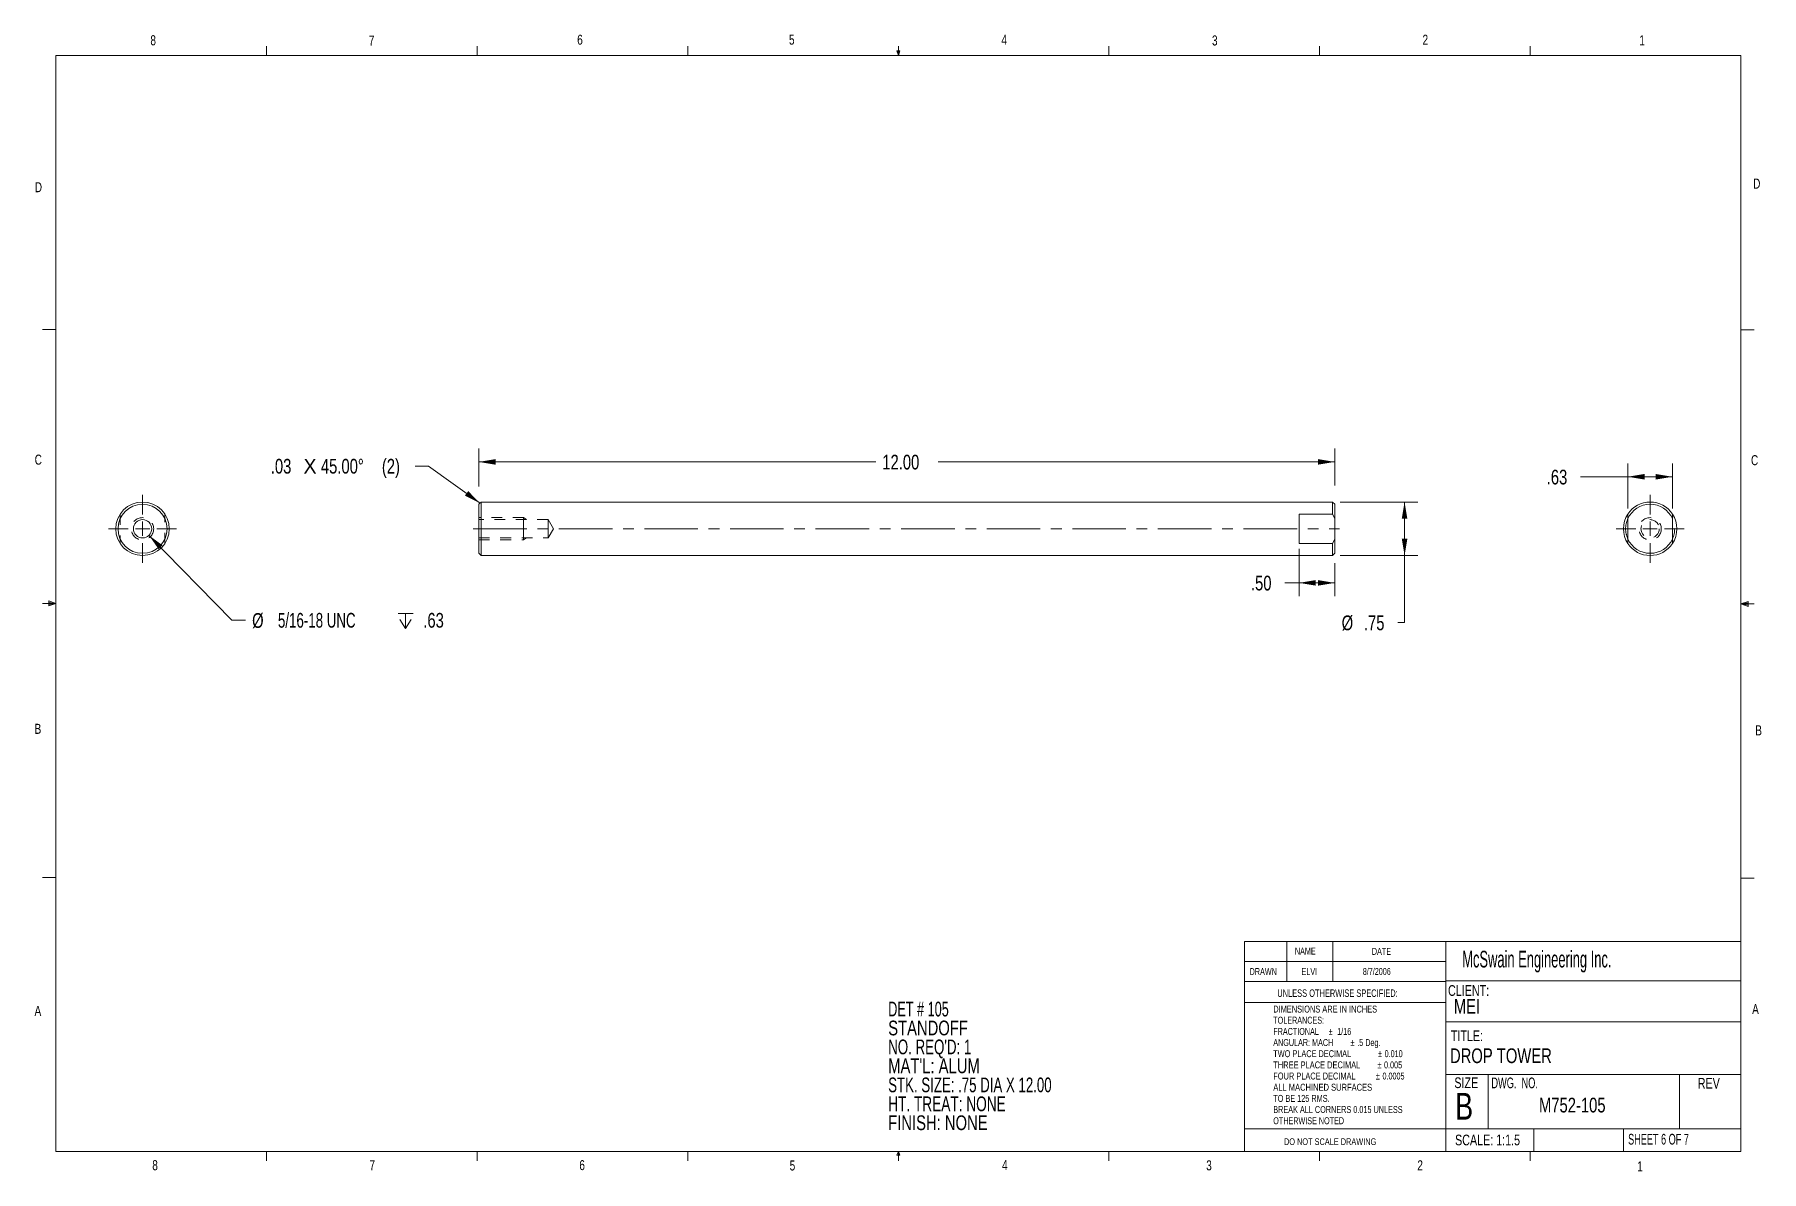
# Model space of a CAD drawing. Header units: inches. Extents: x 0.4 to 16.6, y 0.2 to 10.8.
import ezdxf

# ---------------------------------------------------------------- set-up
doc = ezdxf.new("R2010")
doc.units = ezdxf.units.IN
doc.header["$MEASUREMENT"] = 0
doc.linetypes.add('CENTERX2', pattern=[0.8, 0.5, -0.1, 0.1, -0.1])
doc.linetypes.add('HIDDEN', pattern=[0.075, 0.05, -0.025])
doc.layers.add('FORMAT', color=7, linetype='Continuous', lineweight=0)
doc.styles.add('SLDTEXTSTYLE0', font='TXT', dxfattribs={"width": 0.75})
doc.styles.add('SLDTEXTSTYLE1', font='TXT', dxfattribs={"width": 0.698864})
doc.styles.add('SLDTEXTSTYLE10', font='TXT', dxfattribs={"width": 0.6375})
doc.styles.add('SLDTEXTSTYLE11', font='TXT', dxfattribs={"width": 0.5775})
doc.styles.add('SLDTEXTSTYLE12', font='TXT', dxfattribs={"width": 0.6875})
doc.styles.add('SLDTEXTSTYLE13', font='TXT', dxfattribs={"width": 0.675})
doc.styles.add('SLDTEXTSTYLE14', font='TXT', dxfattribs={"width": 0.671875})
doc.styles.add('SLDTEXTSTYLE15', font='TXT', dxfattribs={"width": 0.692308})
doc.styles.add('SLDTEXTSTYLE16', font='TXT')
doc.styles.add('SLDTEXTSTYLE2', font='TXT', dxfattribs={"width": 0.631579})
doc.styles.add('SLDTEXTSTYLE3', font='TXT', dxfattribs={"width": 0.671053})
doc.styles.add('SLDTEXTSTYLE4', font='TXT', dxfattribs={"width": 0.666667})
doc.styles.add('SLDTEXTSTYLE5', font='TXT', dxfattribs={"width": 0.710526})
doc.styles.add('SLDTEXTSTYLE6', font='TXT', dxfattribs={"width": 0.65625})
doc.styles.add('SLDTEXTSTYLE7', font='TXT', dxfattribs={"width": 0.685345})
doc.styles.add('SLDTEXTSTYLE8', font='TXT', dxfattribs={"width": 0.642857})
doc.styles.add('SLDTEXTSTYLE9', font='TXT', dxfattribs={"width": 0.72})
doc.dimstyles.new('SLDDIMSTYLE0', dxfattribs={"dimtxt": 0.137795, "dimasz": 0.156, "dimexe": 0, "dimexo": 0.0625, "dimgap": 0.034449, "dimtad": 0, "dimtih": 1, "dimtoh": 1, "dimlfac": 1.5, "dimzin": 12, "dimdsep": 46, "dimtxsty": 'SLDTEXTSTYLE0', "dimsah": 1, "dimcen": 0.09, "dimadec": 0, "dimazin": 0, "dimtfac": 1, "dimtdec": 3, "dimtofl": 0, "dimtmove": 0, "dimatfit": 3, "dimfxl": 0, "dimtolj": 1, "dimtzin": 12, "dimarcsym": 0})
doc.dimstyles.new('SLDDIMSTYLE1', dxfattribs={"dimtxt": 0.137795, "dimasz": 0.156, "dimexe": 0, "dimexo": 0.0625, "dimgap": 0.034449, "dimtad": 0, "dimtih": 1, "dimtoh": 1, "dimlfac": 1.5, "dimzin": 4, "dimdsep": 46, "dimtxsty": 'SLDTEXTSTYLE0', "dimsah": 1, "dimcen": 0.09, "dimadec": 0, "dimazin": 0, "dimtfac": 1, "dimtdec": 3, "dimtofl": 0, "dimtmove": 0, "dimatfit": 3, "dimfxl": 0, "dimtolj": 1, "dimtzin": 12, "dimarcsym": 0})
doc.dimstyles.new('SLDDIMSTYLE2', dxfattribs={"dimtxt": 0.137795, "dimasz": 0.156, "dimexe": 0, "dimexo": 0.0625, "dimgap": 0.034449, "dimtad": 0, "dimtih": 1, "dimtoh": 1, "dimlfac": 1.5, "dimzin": 12, "dimdsep": 46, "dimtxsty": 'SLDTEXTSTYLE0', "dimsah": 1, "dimcen": 0.09, "dimadec": 0, "dimazin": 0, "dimtfac": 1, "dimtdec": 3, "dimtofl": 0, "dimtmove": 0, "dimatfit": 3, "dimfxl": 0, "dimtolj": 1, "dimtzin": 12, "dimarcsym": 0})
doc.dimstyles.new('SLDDIMSTYLE3', dxfattribs={"dimtxt": 0.137795, "dimasz": 0.156, "dimexe": 0, "dimexo": 0.0625, "dimgap": 0.034449, "dimtad": 0, "dimtih": 1, "dimtoh": 1, "dimlfac": 1.5, "dimzin": 12, "dimdsep": 46, "dimtxsty": 'SLDTEXTSTYLE0', "dimsah": 1, "dimcen": 0.09, "dimadec": 0, "dimazin": 0, "dimtfac": 1, "dimtdec": 3, "dimtofl": 0, "dimtmove": 0, "dimatfit": 3, "dimfxl": 0, "dimtolj": 1, "dimtzin": 12, "dimarcsym": 0})

# ---------------------------------------------------------------- blocks, each defined once
blk = doc.blocks.new('SW_NOTE_0')
at = {"color": 7, "linetype": 'Continuous', "lineweight": 0, "char_height": 0.065, "attachment_point": 1}
for s, insert, style in [('DIMENSIONS ARE IN INCHES', (0, 0.083), 'SLDTEXTSTYLE1'), ('TOLERANCES:', (0, -0.021), 'SLDTEXTSTYLE0'), ('FRACTIONAL', (0, -0.126), 'SLDTEXTSTYLE0'), ('%%p', (0.518, -0.126), 'SLDTEXTSTYLE0'), (' 1/16', (0.579, -0.126), 'SLDTEXTSTYLE0'), ('ANGULAR: MACH', (0, -0.23), 'SLDTEXTSTYLE0'), ('%%p', (0.723, -0.23), 'SLDTEXTSTYLE0'), ('.5 Deg.', (0.785, -0.23), 'SLDTEXTSTYLE0'), ('TWO PLACE DECIMAL    ', (0, -0.334), 'SLDTEXTSTYLE2'), ('THREE PLACE DECIMAL  ', (0, -0.439), 'SLDTEXTSTYLE3'), ('%%p', (0.974, -0.439), 'SLDTEXTSTYLE0'), ('%%p', (0.979, -0.334), 'SLDTEXTSTYLE0'), ('0.005', (1.036, -0.439), 'SLDTEXTSTYLE0'), ('0.010', (1.041, -0.334), 'SLDTEXTSTYLE0'), ('FOUR PLACE DECIMAL  ', (0, -0.543), 'SLDTEXTSTYLE4'), ('%%p', (0.959, -0.543), 'SLDTEXTSTYLE0'), ('0.0005', (1.021, -0.543), 'SLDTEXTSTYLE0'), ('ALL MACHINED SURFACES', (0, -0.648), 'SLDTEXTSTYLE5'), ('TO BE 125 RMS.', (0, -0.752), 'SLDTEXTSTYLE6'), ('OTHERWISE NOTED', (0, -0.961), 'SLDTEXTSTYLE0'), ('BREAK ALL CORNERS 0.015 UNLESS ', (0, -0.856), 'SLDTEXTSTYLE7')]:
    blk.add_mtext(s, dxfattribs=dict(at, insert=insert, style=style))
blk = doc.blocks.new('SW_NOTE_1')
at = {"color": 7, "linetype": 'Continuous', "lineweight": 0, "char_height": 0.1378, "attachment_point": 1}
for s, insert, style in [('DET # 105', (0, 0.176), 'SLDTEXTSTYLE8'), ('STANDOFF', (0, -0.001), 'SLDTEXTSTYLE0'), ("NO. REQ'D: 1", (0, -0.178), 'SLDTEXTSTYLE13'), ("MAT'L: ALUM", (0, -0.355), 'SLDTEXTSTYLE0'), ('STK. SIZE: .75 DIA X 12.00', (0, -0.533), 'SLDTEXTSTYLE14'), ('HT. TREAT: NONE', (0, -0.71), 'SLDTEXTSTYLE15'), ('FINISH: NONE', (0, -0.887), 'SLDTEXTSTYLE0')]:
    blk.add_mtext(s, dxfattribs=dict(at, insert=insert, style=style))
blk = doc.blocks.new('SW_SYMBOL_HOLE_DEPTH')
at = {"color": 0, "linetype": 'Continuous', "lineweight": 0}
for p, q in [((0, 34.4), (31.5, 34.4)), ((3.9, 21.9), (15.7, 3)), ((15.7, 34.4), (15.7, 3)), ((27.6, 21.9), (15.7, 3))]:
    blk.add_line(p, q, dxfattribs=at)
blk = doc.blocks.new('*D3')
at = {"color": 7, "linetype": 'Continuous', "lineweight": 0}
for p, q in [((1.496, 6.154), (2.272, 5.362)), ((2.272, 5.362), (2.397, 5.362))]:
    blk.add_line(p, q, dxfattribs=at)
blk.add_solid([(1.496, 6.154), (1.586, 6.025), (1.623, 6.061)], dxfattribs=at)
at = {"color": 7, "linetype": 'Continuous', "lineweight": 0, "xscale": 0.004470703125, "yscale": 0.004470703125, "zscale": 0.004470703125}
blk.add_blockref('SW_SYMBOL_HOLE_DEPTH', (3.825, 5.27), dxfattribs=at)
at = {"color": 7, "linetype": 'Continuous', "lineweight": 0, "char_height": 0.1378, "attachment_point": 1}
for s, insert, style in [('%%c', (2.46, 5.427), 'SLDTEXTSTYLE0'), (' 5/16-18 UNC', (2.667, 5.429), 'SLDTEXTSTYLE13'), (' .63', (4.022, 5.429), 'SLDTEXTSTYLE0')]:
    blk.add_mtext(s, dxfattribs=dict(at, insert=insert, style=style))
blk = doc.blocks.new('SW_CENTERMARKSYMBOL_0')
at = {"color": 7, "linetype": 'Continuous', "lineweight": 0}
for p, q in [((0, 0.133), (0, 0.317)), ((-0.133, 0), (-0.317, 0)), ((0, 0), (-0.067, 0)), ((0, 0), (0, 0.067)), ((0, 0), (0, -0.067)), ((0, 0), (0.067, 0)), ((0.133, 0), (0.317, 0)), ((0, -0.133), (0, -0.317))]:
    blk.add_line(p, q, dxfattribs=at)
blk = doc.blocks.new('*D6')
at = {"color": 7, "linetype": 'Continuous', "lineweight": 0}
for p, q in [((4.58, 6.611), (4.58, 6.966)), ((12.58, 6.621), (12.58, 6.966)), ((4.58, 6.841), (8.289, 6.841)), ((12.58, 6.841), (8.872, 6.841))]:
    blk.add_line(p, q, dxfattribs=at)
for points in [[(4.58, 6.841), (4.736, 6.815), (4.736, 6.867)], [(12.58, 6.841), (12.424, 6.867), (12.424, 6.815)]]:
    blk.add_solid(points, dxfattribs=at)
at = {"color": 7, "linetype": 'Continuous', "lineweight": 0, "insert": (8.351, 6.908), "char_height": 0.1378, "attachment_point": 1, "style": 'SLDTEXTSTYLE0'}
blk.add_mtext('12.00', dxfattribs=at)
blk = doc.blocks.new('*D7')
at = {"color": 7, "linetype": 'Continuous', "lineweight": 0}
for p, q in [((12.247, 6.027), (12.247, 5.585)), ((12.58, 5.893), (12.58, 5.585)), ((12.247, 5.71), (12.114, 5.71)), ((12.58, 5.71), (12.247, 5.71))]:
    blk.add_line(p, q, dxfattribs=at)
for points in [[(12.247, 5.71), (12.403, 5.684), (12.403, 5.736)], [(12.58, 5.71), (12.424, 5.736), (12.424, 5.684)]]:
    blk.add_solid(points, dxfattribs=at)
at = {"color": 7, "linetype": 'Continuous', "lineweight": 0, "insert": (11.797, 5.777), "char_height": 0.1378, "attachment_point": 1, "style": 'SLDTEXTSTYLE0'}
blk.add_mtext('.50', dxfattribs=at)
blk = doc.blocks.new('*D8')
at = {"color": 7, "linetype": 'Continuous', "lineweight": 0}
for p, q in [((12.63, 6.466), (13.358, 6.466)), ((13.233, 5.966), (13.233, 6.466)), ((12.63, 5.966), (13.358, 5.966)), ((13.233, 5.338), (13.233, 5.966)), ((13.17, 5.338), (13.233, 5.338))]:
    blk.add_line(p, q, dxfattribs=at)
for points in [[(13.233, 6.466), (13.207, 6.31), (13.259, 6.31)], [(13.233, 5.966), (13.259, 6.122), (13.207, 6.122)]]:
    blk.add_solid(points, dxfattribs=at)
at = {"color": 7, "linetype": 'Continuous', "lineweight": 0, "char_height": 0.1378, "attachment_point": 1, "style": 'SLDTEXTSTYLE0'}
for s, insert in [('%%c', (12.645, 5.405)), ('.75', (12.853, 5.405))]:
    blk.add_mtext(s, dxfattribs=dict(at, insert=insert))
blk = doc.blocks.new('SW_CHAMFER_DIMENSION_0')
at = {"color": 7, "linetype": 'Continuous', "lineweight": 0}
for p, q in [((1.475, 0.109), (1.35, 0.109)), ((1.956, -0.238), (1.475, 0.109))]:
    blk.add_line(p, q, dxfattribs=at)
blk.add_solid([(1.956, -0.238), (1.845, -0.126), (1.814, -0.168)], dxfattribs=at)
at = {"color": 7, "linetype": 'Continuous', "lineweight": 0, "char_height": 0.1378, "attachment_point": 1}
for s, insert, style in [('.03', (0, 0.176), 'SLDTEXTSTYLE0'), (' X ', (0.254, 0.176), 'SLDTEXTSTYLE16'), ('45.00°', (0.468, 0.176), 'SLDTEXTSTYLE0'), (' (2)', (1, 0.176), 'SLDTEXTSTYLE0')]:
    blk.add_mtext(s, dxfattribs=dict(at, insert=insert, style=style))
blk = doc.blocks.new('*D10')
at = {"color": 7, "linetype": 'Continuous', "lineweight": 0}
for p, q in [((15.32, 6.404), (15.32, 6.827)), ((15.737, 6.404), (15.737, 6.827)), ((15.32, 6.702), (14.879, 6.702)), ((15.737, 6.702), (15.32, 6.702))]:
    blk.add_line(p, q, dxfattribs=at)
for points in [[(15.32, 6.702), (15.476, 6.676), (15.476, 6.728)], [(15.737, 6.702), (15.581, 6.728), (15.581, 6.676)]]:
    blk.add_solid(points, dxfattribs=at)
at = {"color": 7, "linetype": 'Continuous', "lineweight": 0, "insert": (14.562, 6.768), "char_height": 0.1378, "attachment_point": 1, "style": 'SLDTEXTSTYLE0'}
blk.add_mtext('.63', dxfattribs=at)
blk = doc.blocks.new('SW_CENTERMARKSYMBOL_1')
at = {"color": 7, "linetype": 'Continuous', "lineweight": 0}
for p, q in [((0, 0.133), (0, 0.317)), ((-0.133, 0), (-0.317, 0)), ((0, 0), (-0.067, 0)), ((0, 0), (0, 0.067)), ((0, 0), (0, -0.067)), ((0, 0), (0.067, 0)), ((0.133, 0), (0.317, 0)), ((0, -0.133), (0, -0.317))]:
    blk.add_line(p, q, dxfattribs=at)

msp = doc.modelspace()

# ---------------------------------------------------------------- linework, layer by layer
at = {"color": 7, "linetype": 'Continuous', "lineweight": 0}
for p, q in [((2.5948, 10.6421), (2.5948, 10.7269)), ((4.5635, 10.6421), (4.5635, 10.7269)), ((6.5323, 10.6421), (6.5323, 10.7269)), ((8.501, 10.6421), (8.4878, 10.684)), ((8.5136, 10.684), (8.4878, 10.684)), ((8.494, 10.684), (8.501, 10.6421)), ((8.501, 10.6421), (8.501, 10.7269)), ((8.501, 10.6421), (8.5136, 10.684)), ((8.5059, 10.684), (8.501, 10.6421)), ((10.4698, 10.6421), (10.4698, 10.7269)), ((12.4385, 10.6421), (12.4385, 10.7269)), ((14.4073, 10.6421), (14.4073, 10.7269)), ((0.6263, 10.6421), (16.3763, 10.6421)), ((0.6263, 10.6421), (0.6263, 0.3921)), ((16.3763, 0.3921), (16.3763, 10.6421)), ((0.6263, 8.0796), (0.5013, 8.0796)), ((16.3763, 8.0753), (16.5013, 8.0753)), ((0.6263, 5.5171), (0.5013, 5.5171)), ((0.5591, 5.5411), (0.5591, 5.4945)), ((0.6263, 5.5171), (0.5591, 5.5411)), ((0.6263, 5.5171), (0.5591, 5.5261)), ((0.6263, 5.5171), (0.5591, 5.5068)), ((0.6263, 5.5171), (0.5591, 5.4945)), ((16.3763, 5.5128), (16.4434, 5.5368)), ((16.3763, 5.5128), (16.4434, 5.5218)), ((16.3763, 5.5128), (16.5013, 5.5128)), ((16.3763, 5.5128), (16.4434, 5.4902)), ((16.3763, 5.5128), (16.4434, 5.5025)), ((16.4434, 5.5368), (16.4434, 5.4902)), ((0.6263, 2.9546), (0.5013, 2.9546)), ((16.3763, 2.9503), (16.5013, 2.9503)), ((11.737, 2.3564), (11.737, 0.3921)), ((11.737, 2.3564), (16.3763, 2.3564)), ((12.1322, 2.3564), (12.1322, 1.9814)), ((12.5633, 2.3564), (12.5633, 1.9814)), ((13.6175, 2.3564), (13.6175, 0.3921)), ((11.737, 2.1689), (13.6175, 2.1689)), ((11.737, 1.9814), (13.6175, 1.9814)), ((13.6175, 1.9893), (16.3763, 1.9893)), ((13.6175, 1.7879), (11.737, 1.7879)), ((13.6175, 1.6072), (16.3763, 1.6072)), ((13.6175, 1.1119), (16.3763, 1.1119)), ((14.0131, 1.1119), (14.0131, 0.605)), ((15.8043, 1.1119), (15.8043, 0.605)), ((13.6175, 0.605), (11.737, 0.605)), ((13.6175, 0.605), (16.3763, 0.605)), ((14.4407, 0.605), (14.4407, 0.3921)), ((15.2799, 0.605), (15.2799, 0.3921)), ((16.3763, 0.3921), (0.6263, 0.3921)), ((2.5948, 0.3921), (2.5948, 0.3073)), ((4.5635, 0.3921), (4.5635, 0.3073)), ((6.5323, 0.3921), (6.5323, 0.3073)), ((8.4878, 0.3575), (8.501, 0.3921)), ((8.5136, 0.3575), (8.4878, 0.3575)), ((8.501, 0.3921), (8.501, 0.3073)), ((8.501, 0.3921), (8.5136, 0.3575)), ((10.4698, 0.3921), (10.4698, 0.3073)), ((12.4385, 0.3921), (12.4385, 0.3073)), ((14.4073, 0.3921), (14.4073, 0.3073))]:
    msp.add_line(p, q, dxfattribs=at)
at = {"color": 7, "linetype": 'Continuous', "lineweight": 15}
for p, q in [((4.6011, 6.4656), (4.5803, 6.4448)), ((12.5595, 6.4656), (4.6011, 6.4656)), ((4.6011, 6.4656), (4.6011, 6.2156)), ((12.5803, 6.4448), (12.5595, 6.4656)), ((12.5595, 6.3538), (12.5595, 6.4656)), ((4.5803, 6.2156), (4.5803, 6.4448)), ((12.247, 6.3538), (12.5595, 6.3538)), ((12.247, 6.3538), (12.247, 6.0774)), ((12.5803, 6.3111), (12.5595, 6.3538)), ((12.5803, 6.4448), (12.5803, 6.3111)), ((12.5803, 6.1201), (12.5803, 6.3111)), ((15.3203, 6.3111), (15.3203, 6.3538)), ((15.3203, 6.1201), (15.3203, 6.3111)), ((15.737, 6.3538), (15.737, 6.3111)), ((15.737, 6.3111), (15.737, 6.1201)), ((4.5803, 5.9864), (4.5803, 6.2156)), ((4.6011, 6.2156), (4.6011, 5.9656)), ((4.5803, 5.9864), (4.6011, 5.9656)), ((12.247, 6.0774), (12.5595, 6.0774)), ((12.5595, 6.0774), (12.5803, 6.1201)), ((12.5595, 5.9656), (12.5595, 6.0774)), ((12.5595, 5.9656), (12.5803, 5.9864)), ((12.5803, 6.1201), (12.5803, 5.9864)), ((15.3203, 6.0774), (15.3203, 6.1201)), ((15.737, 6.1201), (15.737, 6.0774)), ((4.6011, 5.9656), (12.5595, 5.9656))]:
    msp.add_line(p, q, dxfattribs=at)
at = {"color": 9, "linetype": 'HIDDEN', "lineweight": 0}
for p, q in [((1.2273, 6.3538), (1.2273, 6.0774)), ((1.6439, 6.0774), (1.6439, 6.3538)), ((5.2261, 6.3013), (4.5803, 6.3013)), ((5.2261, 6.2156), (5.2261, 6.3013)), ((5.2776, 6.2156), (5.2261, 6.3013)), ((12.247, 6.3538), (12.5595, 6.3538)), ((12.5595, 6.3538), (12.5803, 6.3111)), ((5.2261, 6.1299), (5.2261, 6.2156)), ((5.2261, 6.1299), (5.2776, 6.2156)), ((4.5803, 6.1299), (5.2261, 6.1299)), ((12.5803, 6.1201), (12.5595, 6.0774))]:
    msp.add_line(p, q, dxfattribs=at)
at = {"color": 7, "linetype": 'HIDDEN', "lineweight": 0}
for p, q in [((4.997, 6.3198), (4.5803, 6.3198)), ((5.0247, 6.3013), (4.997, 6.3198)), ((4.997, 6.3198), (4.997, 6.2156)), ((4.997, 6.2156), (4.997, 6.1863)), ((4.997, 6.1863), (4.997, 6.1114)), ((4.5803, 6.1114), (4.997, 6.1114)), ((4.997, 6.1114), (5.0247, 6.1299))]:
    msp.add_line(p, q, dxfattribs=at)
at = {"color": 7, "linetype": 'CENTERX2', "lineweight": 0}
msp.add_line((4.5278, 6.2156), (12.6245, 6.2156), dxfattribs=at)
at = {"color": 7, "linetype": 'Continuous', "lineweight": 15}
for radius in [0.25, 0.2292, 0.0857]:
    msp.add_circle((1.4356, 6.2156), radius, dxfattribs=at)
at = {"color": 7, "linetype": 'HIDDEN', "lineweight": 0}
for centre in [(1.4356, 6.2156), (15.5287, 6.2156)]:
    msp.add_circle(centre, 0.1042, dxfattribs=at)
at = {"color": 9, "linetype": 'HIDDEN', "lineweight": 0}
msp.add_circle((15.5287, 6.2156), 0.0857, dxfattribs=at)
at = {"color": 7, "linetype": 'Continuous', "lineweight": 15}
for radius, start, end in [(0.25, 33.55731, 146.44269), (0.25, 146.44269, 213.55731), (0.2292, 24.61998, 155.38002), (0.25, 326.44269, 33.55731), (0.2292, 204.61998, 335.38002), (0.25, 213.55731, 326.44269)]:
    msp.add_arc((15.5287, 6.2156), radius, start, end, dxfattribs=at)
at = {"color": 9, "linetype": 'HIDDEN', "lineweight": 0}
for start, end in [(155.38002, 180), (335.38002, 24.61998), (180, 204.61998)]:
    msp.add_arc((15.5287, 6.2156), 0.2292, start, end, dxfattribs=at)

# ---------------------------------------------------------------- block references
at = {"color": 7, "linetype": 'Continuous', "lineweight": 0}
for name, p in [('SW_CHAMFER_DIMENSION_0', (2.6348, 6.6936)), ('SW_CENTERMARKSYMBOL_0', (1.4356, 6.2156)), ('SW_CENTERMARKSYMBOL_1', (15.5287, 6.2156)), ('SW_NOTE_1', (8.4061, 1.618)), ('SW_NOTE_0', (12.0056, 1.6744))]:
    msp.add_blockref(name, p, dxfattribs=at)

# ---------------------------------------------------------------- texts
at = {"color": 7, "linetype": 'Continuous', "lineweight": 0, "attachment_point": 1}
for s, insert, char_height, style in [('8', (1.5091, 10.8304), 0.0937, 'SLDTEXTSTYLE0'), ('7', (3.551, 10.8276), 0.0937, 'SLDTEXTSTYLE0'), ('6', (5.4987, 10.8356), 0.0937, 'SLDTEXTSTYLE0'), ('5', (7.4787, 10.8362), 0.0937, 'SLDTEXTSTYLE0'), ('4', (9.4643, 10.8346), 0.0937, 'SLDTEXTSTYLE0'), ('3', (11.4327, 10.8284), 0.0937, 'SLDTEXTSTYLE0'), ('2', (13.401, 10.8351), 0.0937, 'SLDTEXTSTYLE0'), ('1', (15.4274, 10.829), 0.0937, 'SLDTEXTSTYLE0'), ('D', (0.4286, 9.4564), 0.0937, 'SLDTEXTSTYLE0'), ('D', (16.4913, 9.4899), 0.0937, 'SLDTEXTSTYLE0'), ('C', (0.4273, 6.9092), 0.0937, 'SLDTEXTSTYLE0'), ('C', (16.4712, 6.904), 0.0937, 'SLDTEXTSTYLE0'), ('B', (0.4264, 4.3921), 0.0937, 'SLDTEXTSTYLE0'), ('B', (16.5115, 4.378), 0.0937, 'SLDTEXTSTYLE0'), ('NAME', (12.2079, 2.2996), 0.065, 'SLDTEXTSTYLE0'), ('DATE', (12.9272, 2.2971), 0.065, 'SLDTEXTSTYLE0'), ('DRAWN', (11.785, 2.1081), 0.065, 'SLDTEXTSTYLE0'), ('ELVI', (12.2699, 2.109), 0.065, 'SLDTEXTSTYLE0'), ('8/7/2006', (12.8423, 2.1093), 0.065, 'SLDTEXTSTYLE0'), ('CLIENT:', (13.6393, 1.9485), 0.1, 'SLDTEXTSTYLE0'), ('UNLESS OTHERWISE SPECIFIED:', (12.0436, 1.9089), 0.07, 'SLDTEXTSTYLE9'), ('MEI', (13.6938, 1.8196), 0.1378, 'SLDTEXTSTYLE0'), ('A', (0.426, 1.7548), 0.0937, 'SLDTEXTSTYLE0'), ('A', (16.4821, 1.7715), 0.0937, 'SLDTEXTSTYLE0'), ('TITLE:', (13.6658, 1.5253), 0.1, 'SLDTEXTSTYLE0'), ('DROP TOWER', (13.6576, 1.3574), 0.1378, 'SLDTEXTSTYLE0'), ('SIZE', (13.6983, 1.0861), 0.1, 'SLDTEXTSTYLE0'), ('DWG.  NO.', (14.0448, 1.0847), 0.1, 'SLDTEXTSTYLE8'), ('REV', (15.9741, 1.0808), 0.1, 'SLDTEXTSTYLE0'), ('B', (13.7062, 0.9413), 0.25, 'SLDTEXTSTYLE0'), ('M752-105', (14.4896, 0.8961), 0.1378, 'SLDTEXTSTYLE0'), ('DO NOT SCALE DRAWING', (12.1058, 0.5165), 0.0625, 'SLDTEXTSTYLE12'), ('SCALE: 1:1.5', (13.7049, 0.5509), 0.1, 'SLDTEXTSTYLE0'), ('SHEET 6 OF 7', (15.3227, 0.5583), 0.1, 'SLDTEXTSTYLE10'), ('8', (1.5268, 0.3119), 0.0937, 'SLDTEXTSTYLE0'), ('7', (3.5574, 0.3122), 0.0937, 'SLDTEXTSTYLE0'), ('6', (5.5188, 0.3126), 0.0937, 'SLDTEXTSTYLE0'), ('5', (7.4851, 0.3095), 0.0937, 'SLDTEXTSTYLE0'), ('4', (9.4701, 0.3126), 0.0937, 'SLDTEXTSTYLE0'), ('3', (11.3788, 0.3105), 0.0937, 'SLDTEXTSTYLE0'), ('2', (13.3523, 0.3113), 0.0937, 'SLDTEXTSTYLE0'), ('1', (15.4083, 0.3003), 0.0937, 'SLDTEXTSTYLE0')]:
    msp.add_mtext(s, dxfattribs=dict(at, insert=insert, char_height=char_height, style=style))
at = {"layer": 'FORMAT', "color": 7, "insert": (13.7721, 2.2703), "char_height": 0.15625, "attachment_point": 1, "style": 'SLDTEXTSTYLE11'}
msp.add_mtext('McSwain Engineering Inc.', dxfattribs=at)

# ---------------------------------------------------------------- dimensions: what is measured, and where the dimension line sits
at = {"color": 7, "linetype": 'Continuous', "lineweight": 0}
for base, p1, p2, dimstyle, override, picture, middle in [((4.5803, 6.8413), (12.5803, 6.2156), (4.5803, 6.2156), 'SLDDIMSTYLE1', {"dimtxt": 0.137795, "dimasz": 0.156, "dimexe": 0.125, "dimexo": 0.05, "dimgap": 0.06, "dimtad": 0, "dimtih": 1, "dimtoh": 1, "dimlfac": 1.5, "dimzin": 4, "dimtzin": 12}, '*D6', (8.5803, 6.8413)), ((15.737006868, 6.70158016), (15.320340202, 6.353807638), (15.737006868, 6.353807638), 'SLDDIMSTYLE3', {"dimtxt": 0.137795, "dimasz": 0.156, "dimexe": 0.125, "dimexo": 0.05, "dimgap": 0.06, "dimtad": 0, "dimtih": 1, "dimtoh": 1, "dimlfac": 1.5, "dimzin": 12, "dimtzin": 12}, '*D10', (14.689181085, 6.70158016)), ((12.247, 5.7099), (12.5803, 6.0774), (12.247, 6.0774), 'SLDDIMSTYLE1', {"dimtxt": 0.137795, "dimasz": 0.156, "dimexe": 0.125, "dimexo": 0.05, "dimgap": 0.06, "dimtad": 0, "dimtih": 1, "dimtoh": 1, "dimlfac": 1.5, "dimzin": 4, "dimtzin": 12}, '*D7', (11.9241, 5.7099))]:
    dim = msp.add_linear_dim(base=base, p1=p1, p2=p2, dimstyle=dimstyle, override=override, dxfattribs=at)
    dim.commit()
    dim.dimension.update_dxf_attribs({"geometry": picture, "text_midpoint": middle, "dimtype": 160})
dim = msp.add_linear_dim(base=(13.2325, 6.4656), p1=(12.5803, 5.9656), p2=(12.5803, 6.4656), angle=90, text='%%c<>', dimstyle='SLDDIMSTYLE2', override={"dimtxt": 0.137795, "dimasz": 0.156, "dimexe": 0.125, "dimexo": 0.05, "dimgap": 0.06, "dimtad": 0, "dimtih": 1, "dimtoh": 1, "dimlfac": 1.5, "dimzin": 12, "dimtzin": 12}, dxfattribs=at)
dim.commit()
dim.dimension.update_dxf_attribs({"geometry": '*D8', "text_midpoint": (13.2325, 5.3379), "dimtype": 160})
dim = msp.add_diameter_dim_2p(p1=(1.3756, 6.2768), p2=(1.4955, 6.1544), text='%%c 5/16-18 UNC{\\fGDT;x} .63', dimstyle='SLDDIMSTYLE0', override={"dimtxt": 0.137795, "dimasz": 0.156, "dimexe": 0.125, "dimexo": 0.05, "dimgap": 0.06, "dimtad": 0, "dimtih": 1, "dimtoh": 1, "dimlfac": 1.5, "dimzin": 12, "dimtzin": 12}, dxfattribs=at)
dim.commit()
dim.dimension.update_dxf_attribs({"geometry": '*D3', "text_midpoint": (3.3935, 5.3615), "dimtype": 163})

doc.saveas('drawing.dxf')
